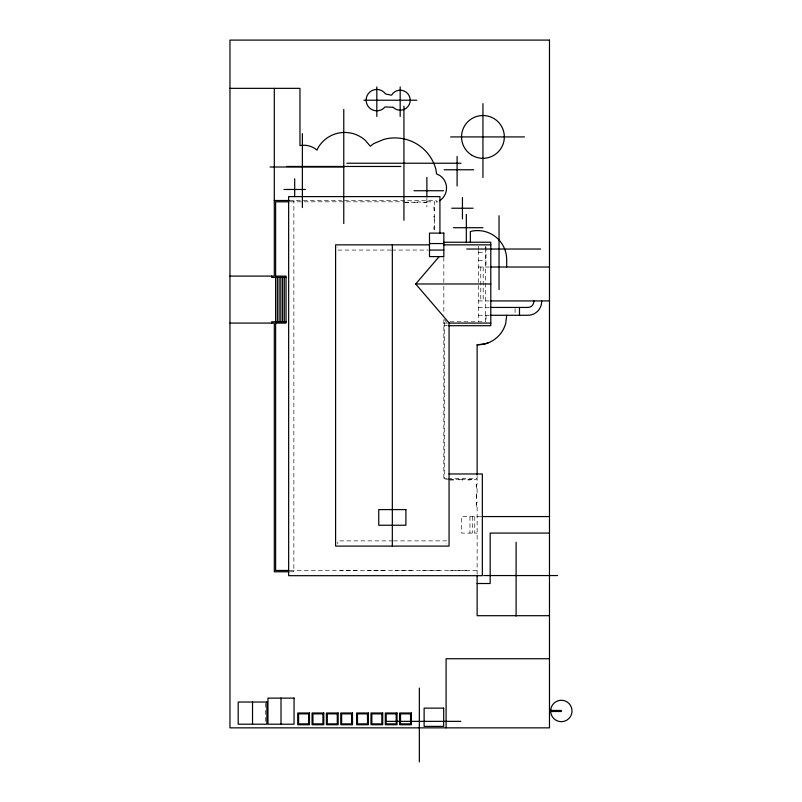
<?xml version="1.0" encoding="UTF-8"?>
<svg xmlns="http://www.w3.org/2000/svg" width="802" height="802" viewBox="0 0 802 802"><rect width="100%" height="100%" fill="white"/><g stroke="black" fill="none" stroke-linecap="round" stroke-linejoin="round"><path stroke-width="0.6" stroke-dasharray="4.01 3.01" d="M437.902 201.703L436.308 202.214L436.288 200.51L342.584 200.51M289.251 200.51L341.592 200.51M290.214 201.813L404.719 201.813M426.885 201.813L434.714 201.813L434.714 207.026L433.842 207.026L434.714 216.159L433.842 216.159L433.842 220.069L434.714 220.069L433.842 229.202L434.714 229.202L434.714 231.156M404.719 202.244L408.629 202.244M413.842 202.244L417.762 202.244M422.975 202.244L426.885 202.244M404.719 202.685L408.629 202.685L408.629 201.813L417.762 202.685L417.762 201.813L426.885 202.685M391.125 250.064L337.832 250.064L337.832 246.936M391.697 250.064L428.298 250.064M478.403 252.67L485.571 252.67M478.403 260.5L485.571 260.5M478.403 267.016L489.661 267.016M478.403 300.93L489.28 300.93M478.403 307.447L489.601 307.447M478.403 315.276L489.661 315.276M449.982 321.792L485.571 321.792L485.571 250.505M443.837 323.096L447.546 323.096M443.837 325.702L447.546 325.702M446.704 478.744L444.278 478.744L444.278 322.224M447.927 478.744L477.13 478.744L477.13 476.238M449.742 479.185L443.837 479.185L443.837 318.655M449.742 479.616L453.661 479.616M458.874 479.616L462.784 479.616M467.997 479.616L471.917 479.616M449.742 480.047L453.661 480.047L453.661 479.185L458.874 479.185L458.874 480.047L462.784 480.047L462.784 479.185L467.997 479.185L467.997 480.047L477.13 479.185L477.13 484.398L476.258 484.398L476.258 488.308L477.13 488.308L477.13 493.531L476.258 493.531L477.13 502.653L476.258 502.653L476.258 506.563L477.13 506.563L477.13 574.031M480.869 516.568L461.481 516.568L461.481 533.089L477.13 533.089M392.95 540.889L337.832 540.889L337.832 544.017M393.561 540.889L446.824 540.889L446.824 544.017M290.214 570.473L477.13 570.473M290.194 571.776L293.863 571.776L293.863 200.51M444.519 319.547L446.544 322.214M515.074 308.57L515.074 314.153M486.012 246.976L486.012 267.016M486.012 315.276L486.012 322.224M485.571 246.154L485.571 249.412M483.185 267.016L483.185 300.93M480.789 267.016L480.789 300.93M478.403 246.154L478.403 249.412M478.403 250.505L478.403 321.792M476.699 484.398L476.699 488.308M476.699 493.531L476.699 497.44M476.699 502.653L476.699 506.563M474.744 516.568L474.744 533.089M472.348 516.568L472.348 533.089M469.962 516.568L469.962 533.089M466.694 570.473L449.742 570.473M443.837 257.372L443.837 283.978M443.837 286.214L443.837 314.334M439.316 570.473L422.353 570.473M434.273 207.026L434.273 210.946M434.273 216.159L434.273 220.069M434.273 225.292L434.273 229.202M426.885 198.224L426.885 206.956M411.927 570.473L394.975 570.473M384.539 570.473L367.587 570.473M357.151 570.473L340.198 570.473M265.572 703.334L265.572 722.893"/><path stroke-width="1.2" d="M533.831 300.72L533.791 302.073A5.935 5.935 0 0 1 528.458 307.417L527.094 307.457M506.684 315.276L505.801 322.975A28.912 28.912 0 0 1 477.13 344.77L477.13 474.995M429.491 244.851L335.597 244.851L335.597 546.102L449.06 546.102L449.06 322.895L415.697 283.978L439.165 256.59M488.528 342.705L484.839 343.908L477.13 344.77M229.963 88.35L299.978 88.35L299.978 145.593C305.923 144.41 312.419 146.124 316.99 150.114L317.291 149.252A30.767 30.767 0 0 1 365.291 140.36L370.293 146.215L373.712 143.598L383.947 139.358A42.426 42.426 0 0 1 435.907 169.362L436.488 173.813L440.017 175.628A15.108 15.108 0 0 1 439.626 200.741M363.887 100.21L416.789 100.21M450.624 136.921L524.468 136.921M346.875 163.227L461.01 163.227M286.705 166.465L400.84 166.465M270.073 167.006L343.908 167.006M444.168 169.763L473.701 169.763M283.988 189.472L305.402 189.472M413.962 190.736L443.496 190.736M274.304 200.51L289.251 200.51M289.001 201.813L275.607 201.813L275.607 570.473L289.001 570.473M451.737 208.229L473.15 208.229M453.411 227.718L482.944 227.718M443.837 242.244L490.794 242.244L490.794 325.702L448.779 325.702M429.491 243.547L443.837 243.547M443.837 244.851L490.794 244.851M466.724 249.031L540.568 249.031M429.491 250.064L443.837 250.064M490.874 267.016L549.48 267.016M229.963 276.099L274.304 276.099L274.304 88.35M275.607 276.119L286.043 276.119L286.043 323.086L275.607 323.086M286.043 277.422L271.698 277.422L271.698 276.099M415.697 283.978L490.794 283.978M490.523 300.93L549.48 300.93M490.623 307.447L527.305 307.447M490.874 315.276L527.305 315.276A13.774 13.774 0 0 0 541.651 300.93M286.043 321.782L271.698 321.782L271.698 323.086M229.963 323.086L274.304 323.086L274.304 571.776L288.971 571.776M449.06 323.096L490.794 323.096M449.06 473.962L482.343 473.962L482.343 575.686L288.65 575.686L288.65 196.6L439.927 196.6L439.927 233.111M482.122 516.568L549.48 516.568M549.48 533.089L490.172 533.089L490.172 583.515L477.13 583.515M483.776 575.555L557.621 575.555M549.48 615.695L477.13 615.695L477.13 575.214M549.48 658.733L446.102 658.733L446.102 727.855M550.683 710.442L561.34 710.442L561.34 711.504L550.683 711.504M387.025 721.349L460.869 721.349M519.485 307.447L519.485 315.276M516.097 542.262L516.097 616.106M506.684 267.016L506.684 259.708A29.133 29.133 0 0 0 470.353 231.477L470.353 242.164M499.044 215.738L499.044 289.582M482.944 103.628L482.944 177.463M466.333 214.395L466.333 242.685M462.443 197.523L462.443 218.936M457.1 156.44L457.1 185.984M426.885 177.422L426.885 196.971M419.346 688.066L419.346 761.9M403.937 106.155L403.937 220.289M400.178 86.897L400.178 116.43M392.328 244.851L392.328 546.102M376.82 86.897L376.82 116.43M343.767 109.403L343.767 223.537M302.384 133.713L302.384 207.548M294.695 178.766L294.695 196.61M284.299 277.422L284.299 321.782M282.565 277.422L282.565 321.782M281.011 698.121L281.011 724.206M280.82 277.422L280.82 321.782M279.086 277.422L279.086 321.782M277.342 277.422L277.342 321.782M252.53 702.031L252.53 724.206M550.733 709.58L550.733 712.366A10.697 10.697 0 0 0 567.084 719.995A10.697 10.697 0 0 0 567.084 701.951A10.697 10.697 0 0 0 550.733 709.58M549.48 40.1L229.963 40.1L229.963 727.855L549.48 727.855L549.48 40.1M443.837 233.111L429.491 233.111L429.491 256.59L443.837 256.59L443.837 233.111M405.902 509.591L378.745 509.591L378.745 525.24L405.902 525.24L405.902 509.591M294.053 698.121L267.968 698.121L267.968 724.206L294.053 724.206L294.053 698.121M266.876 702.031L238.184 702.031L238.184 724.206L266.876 724.206L266.876 702.031M443.686 708.126L424.128 708.126L424.128 726.381L443.686 726.381L443.686 708.126M309.462 712.998L297.722 712.998L297.722 724.727L309.462 724.727L309.462 712.998M323.808 712.998L312.068 712.998L312.068 724.727L323.808 724.727L323.808 712.998M338.153 712.998L326.414 712.998L326.414 724.727L338.153 724.727L338.153 712.998M352.499 712.998L340.76 712.998L340.76 724.727L352.499 724.727L352.499 712.998M368.369 712.998L356.629 712.998L356.629 724.727L368.369 724.727L368.369 712.998M382.714 712.998L370.975 712.998L370.975 724.727L382.714 724.727L382.714 712.998M397.05 712.998L385.321 712.998L385.321 724.727L397.05 724.727L397.05 712.998M411.396 712.998L399.667 712.998L399.667 724.727L411.396 724.727L411.396 712.998M308.59 713.86L298.595 713.86L298.595 723.865L308.59 723.865L308.59 713.86M322.935 713.86L312.94 713.86L312.94 723.865L322.935 723.865L322.935 713.86M337.281 713.86L327.286 713.86L327.286 723.865L337.281 723.865L337.281 713.86M351.627 713.86L341.632 713.86L341.632 723.865L351.627 723.865L351.627 713.86M367.496 713.86L357.492 713.86L357.492 723.865L367.496 723.865L367.496 713.86M381.842 713.86L371.837 713.86L371.837 723.865L381.842 723.865L381.842 713.86M396.188 713.86L386.183 713.86L386.183 723.865L396.188 723.865L396.188 713.86M410.534 713.86L400.529 713.86L400.529 723.865L410.534 723.865L410.534 713.86M393.14 107.308L385.05 106.947A10.697 10.697 0 0 1 369.291 107.729A10.697 10.697 0 0 1 369.892 91.969A10.697 10.697 0 0 1 385.541 93.934L391.526 95.217A10.015 10.015 0 0 1 405.932 91.999A10.015 10.015 0 0 1 407.887 106.636A10.015 10.015 0 0 1 393.14 107.308M472.248 155.448A21.393 21.393 0 0 0 504.338 136.921A21.393 21.393 0 0 0 472.248 118.385A21.393 21.393 0 0 0 472.248 155.448"/></g></svg>
